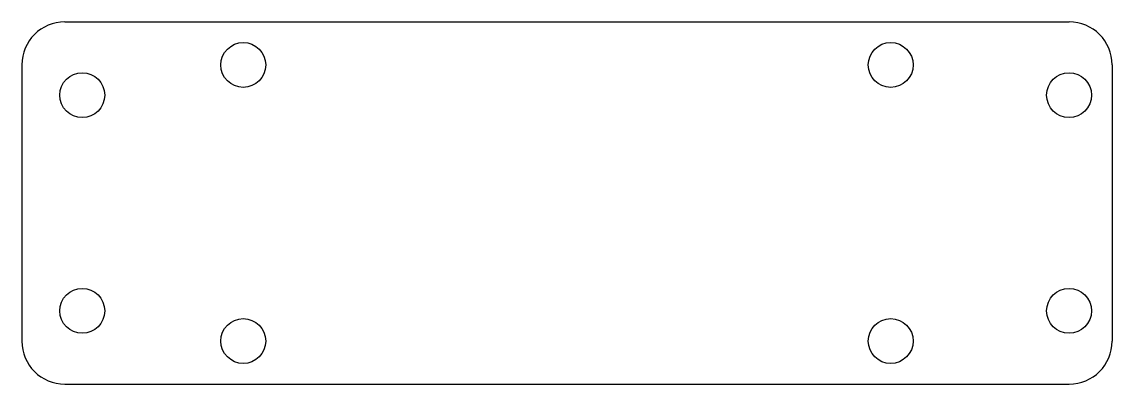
# Model space of a CAD drawing. Header units: millimetres. Extents: x -18 to 108, y 0 to 42.
import ezdxf

# ---------------------------------------------------------------- set-up
doc = ezdxf.new("R2010")
doc.units = ezdxf.units.MM

msp = doc.modelspace()

# ---------------------------------------------------------------- linework, layer by layer
at = {"color": 7, "linetype": 'Continuous', "lineweight": 25}
for p, q in [((-13, 42), (103.31, 42)), ((-18, 37), (-18, 5)), ((108.31, 37), (108.31, 5)), ((-13, 0), (103.31, 0))]:
    msp.add_line(p, q, dxfattribs=at)
for centre in [(7.65, 37), (82.65, 37), (-11, 33.5), (103.31, 33.5), (-11, 8.5), (103.31, 8.5), (7.65, 5), (82.65, 5)]:
    msp.add_circle(centre, 2.6, dxfattribs=at)
for centre, start, end in [((-13, 37), 90, 180), ((103.31, 37), 0, 90), ((-13, 5), 180, 270), ((103.31, 5), 270, 0)]:
    msp.add_arc(centre, 5, start, end, dxfattribs=at)

doc.saveas('drawing.dxf')
